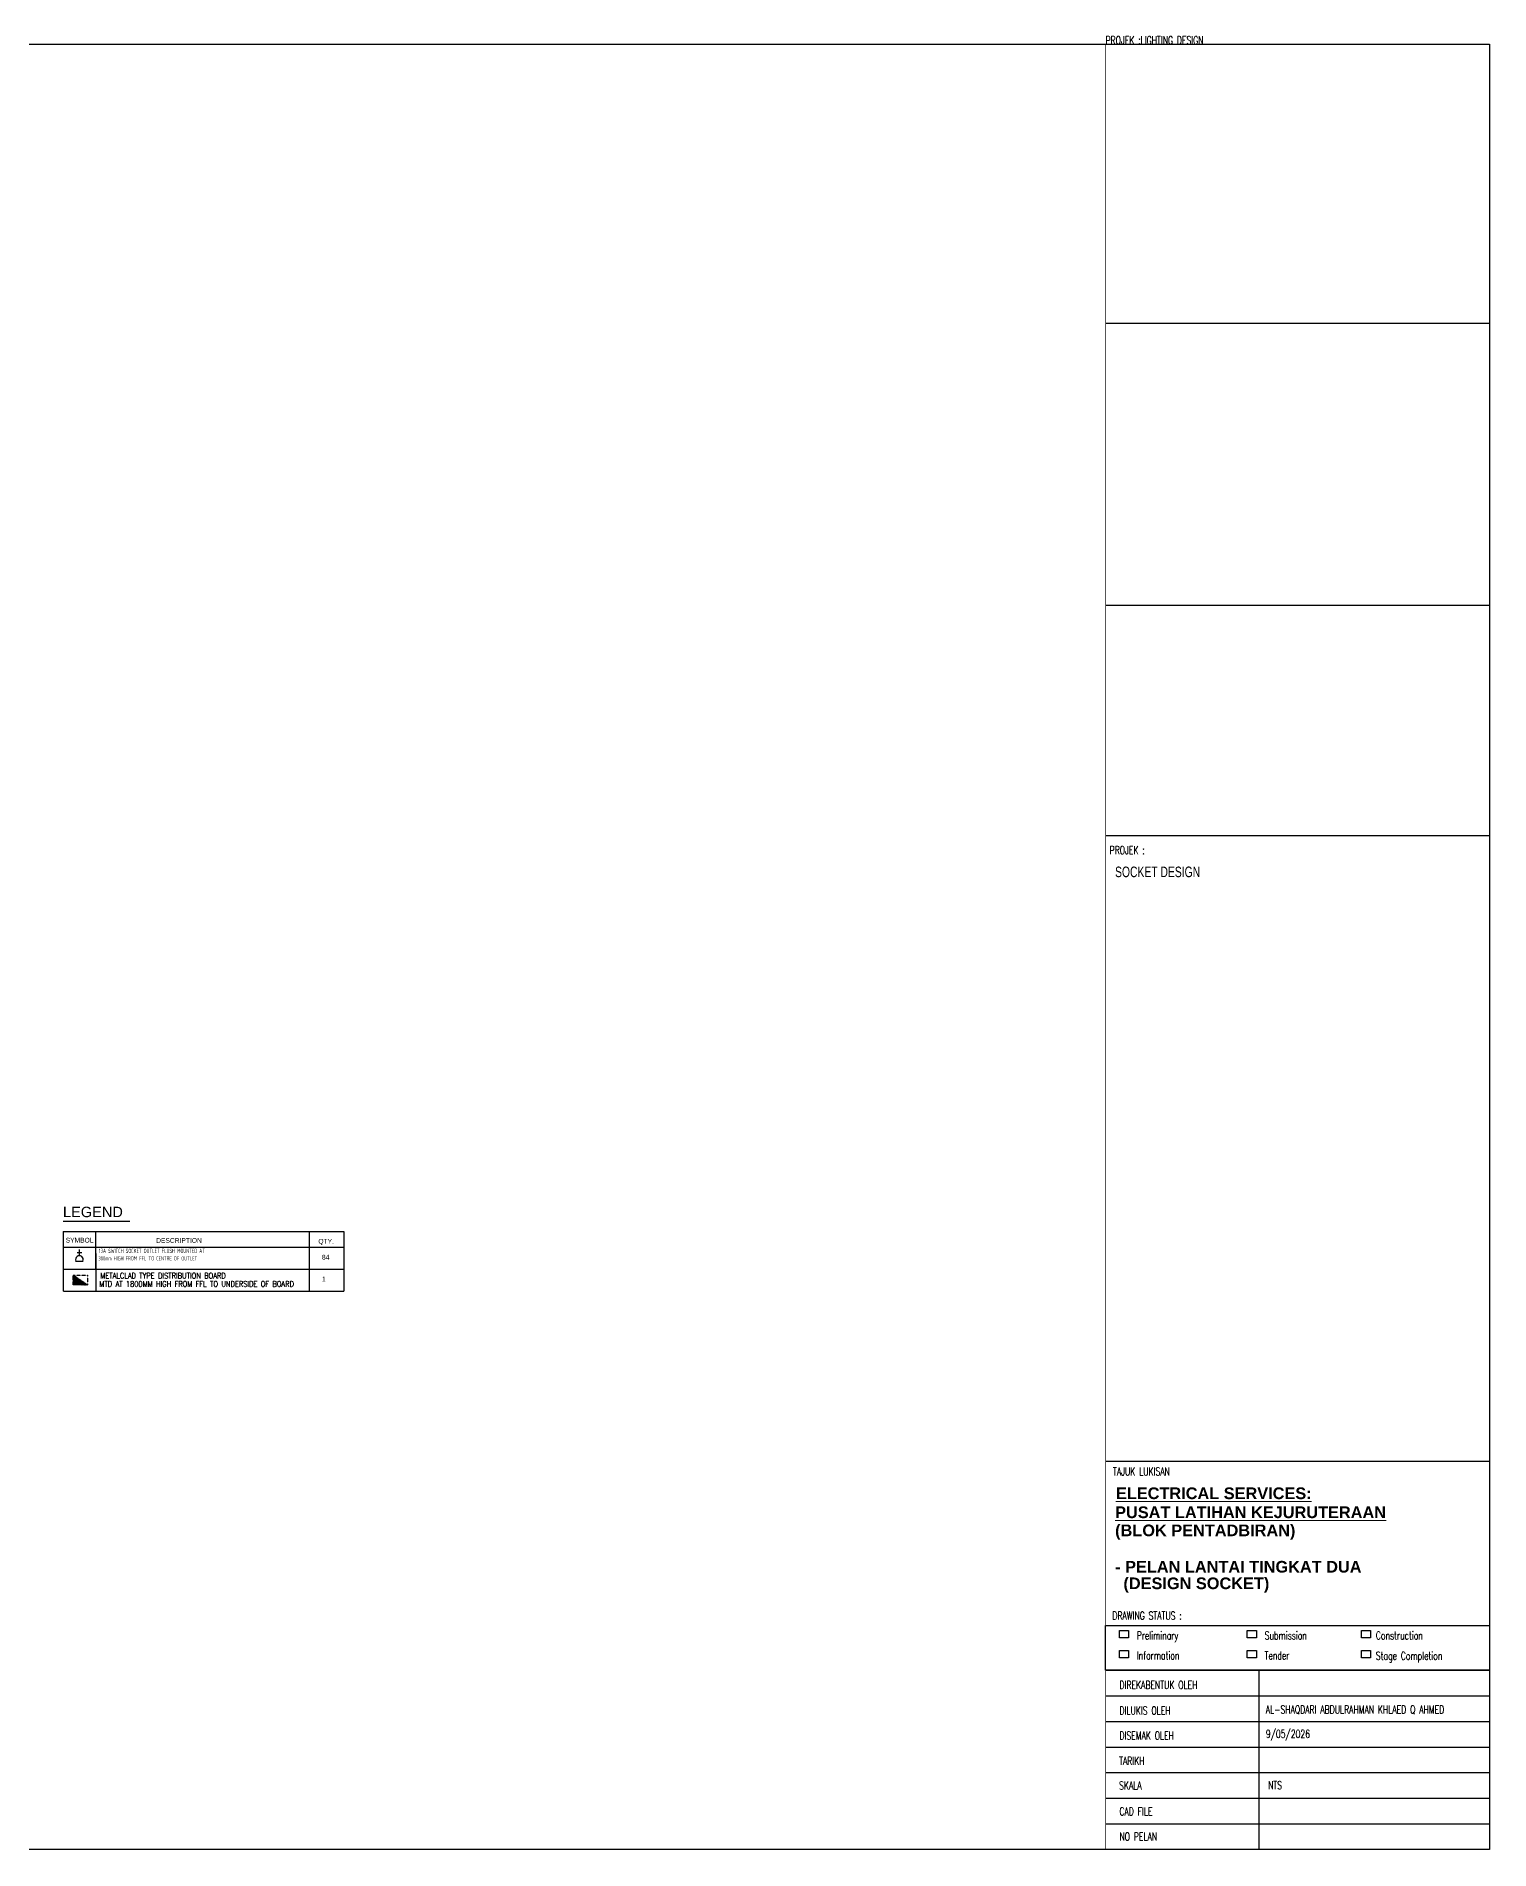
# Model space of a CAD drawing. Header units: inches. Extents: x 14 to 94880, y -4 to 65158.
# Drawn here: x 42664 to 94880, y -4 to 65158 of the extents above; entities that cross this region are included whole.
import ezdxf

# ---------------------------------------------------------------- set-up
doc = ezdxf.new("R2010")
doc.units = ezdxf.units.IN
doc.header["$MEASUREMENT"] = 0
doc.linetypes.add('DASHED2', pattern=[0.375, 0.25, -0.125])
doc.linetypes.add('HIDDEN', pattern=[0.375, 0.25, -0.125])
for name, color, linetype in [('BORDER', 6, 'Continuous'), ('dmension', 4, 'Continuous'), ('dxt_text', 4, 'Continuous'), ('ELECT', 6, 'Continuous'), ('elk_LAMPU', 6, 'Continuous'), ('elv', 7, 'Continuous'), ('LAMPU', 7, 'Continuous'), ('t.block', 4, 'Continuous')]:
    doc.layers.add(name, color=color, linetype=linetype)
doc.layers.add('TEXT', color=8, linetype='Continuous', lineweight=20)
doc.layers.get('elk_LAMPU').off()
doc.styles.add('ARIAL2', font='arial.ttf', dxfattribs={"height": 200})
doc.styles.add('DIM', font='dim', dxfattribs={"width": 0.75})
doc.styles.add('ROMANS', font='romans.shx', dxfattribs={"width": 0.5, "height": 400})
doc.styles.add('SANSSERIF', font='SAS_____.pfb', dxfattribs={"width": 0.7, "height": 700})
doc.styles.add('SANSSERIFBOLD', font='sasb____.pfb', dxfattribs={"height": 12})
doc.styles.add('TEXT25', font='SIMPLEX.shx', dxfattribs={"width": 0.7, "height": 62.5})

# ---------------------------------------------------------------- blocks, each defined once
blk = doc.blocks.new('SOCKET(in)')
at = {"layer": 'ELECT', "color": 6}
for p, q in [((86605024, -1198269), (86605296, -1198269)), ((86605076, -1197967), (86605244, -1197967)), ((86605160, -1198079), (86605160, -1197854))]:
    blk.add_line(p, q, dxfattribs=at)
blk.add_arc((86605160, -1198216), 136, 336.97635, 203.02365, dxfattribs=at)
blk = doc.blocks.new('db')
at = {"layer": 'ELECT', "linetype": 'HIDDEN'}
h = blk.add_hatch(dxfattribs=at)
h.set_pattern_fill('ANSI31', color=1)
h.set_pattern_definition([(45, (86598825.6438, -1236353.68272), (-0.08838834765, 0.08838834765), [])])
h.paths.add_polyline_path([(86613542, -1195392), (86613032, -1195044), (86613032, -1195392)])
at = {"layer": 'ELECT', "color": 7, "linetype": 'HIDDEN'}
blk.add_line((86613032, -1195044), (86613542, -1195392), dxfattribs=at)
blk.add_lwpolyline([(86613032, -1195044), (86613542, -1195044), (86613542, -1195392), (86613032, -1195392)], close=True, dxfattribs=at)

msp = doc.modelspace()

# ---------------------------------------------------------------- linework, layer by layer
at = {"layer": 'dmension', "ltscale": 100, "const_width": 23}
msp.add_lwpolyline([(81080, 64871), (81080, 8), (94869, 8), (94869, 64871), (81080, 64871)], dxfattribs=at)
at = {"layer": 'dxt_text'}
for points in [[(81577, 7606), (81577, 7877), (81906, 7877), (81906, 7606)], [(86171, 7877), (86501, 7877), (86501, 7606), (86171, 7606)], [(86171, 7606), (86171, 7877), (86501, 7877), (86501, 7606)], [(90273, 7606), (90273, 7877), (90602, 7877), (90602, 7606)], [(81577, 7158), (81906, 7158), (81906, 6887), (81577, 6887)], [(81577, 6887), (81577, 7158), (81906, 7158), (81906, 6887)], [(86171, 6887), (86171, 7158), (86501, 7158), (86501, 6887)], [(90273, 6887), (90273, 7158), (90602, 7158), (90602, 6887)]]:
    msp.add_lwpolyline(points, close=True, dxfattribs=at)
at = {"layer": 'LAMPU', "color": 1, "linetype": 'Continuous'}
for p, q in [((43628, 22213), (53719, 22213)), ((43628, 22213), (43628, 21651)), ((43628, 22213), (43628, 20861)), ((43629, 22581), (46028, 22581)), ((44796, 22213), (44796, 20861)), ((52470, 22213), (52470, 20861)), ((53709, 22213), (53709, 20861)), ((43613, 21651), (53719, 21651)), ((43628, 21416), (43628, 20064)), ((43640, 20861), (53719, 20861)), ((44796, 21202), (44796, 21202)), ((44799, 21416), (44799, 20064)), ((52470, 21416), (52470, 20064)), ((53709, 21416), (53709, 20064)), ((43640, 20064), (53719, 20064))]:
    msp.add_line(p, q, dxfattribs=at)
at = {"layer": 't.block', "color": 7, "linetype": 'Continuous'}
for p, q in [((94869, 64871), (94869, 8)), ((81080, 13960), (94869, 13960)), ((81080, 6445), (94869, 6445)), ((86587, 6445), (86587, 8)), ((81080, 5526), (94869, 5526)), ((81080, 4606), (94869, 4606)), ((81080, 3687), (94869, 3687)), ((81080, 2767), (94869, 2767)), ((81080, 1847), (94869, 1847)), ((81080, 928), (94869, 928))]:
    msp.add_line(p, q, dxfattribs=at)
at = {"layer": 't.block', "color": 7}
for p, q in [((94876, 54832), (81081, 54832)), ((94876, 44699), (81081, 44699)), ((94876, 36426), (81081, 36426))]:
    msp.add_line(p, q, dxfattribs=at)
at = {"layer": 't.block', "color": 7, "ltscale": 0.5}
msp.add_lwpolyline([(94869, 8), (14, 8), (14, 64871), (94869, 64871)], close=True, dxfattribs=at)
at = {"layer": 't.block', "color": 7, "linetype": 'Continuous'}
msp.add_lwpolyline([(81077, 8053), (94869, 8053), (94869, 6445), (81077, 6445)], close=True, dxfattribs=at)

# ---------------------------------------------------------------- block references
at = {"layer": 'elk_LAMPU', "color": 0, "linetype": 'DASHED2', "lineweight": 18}
msp.add_blockref('SOCKET(in)', (-86560947, 1219418), dxfattribs=at)
at = {"layer": 'elv', "color": 0, "linetype": 'DASHED2', "lineweight": 18}
msp.add_blockref('db', (-86569038, 1215687), dxfattribs=at)

# ---------------------------------------------------------------- texts
at = {"layer": 'BORDER', "color": 7, "lineweight": 100, "style": 'SANSSERIF', "width": 0.7}
msp.add_text('SOCKET DESIGN', height=380, dxfattribs=at).set_placement((81421, 34943))
at = {"layer": 'dxt_text', "style": 'TEXT25', "width": 0.7}
for s, height, p in [('PROJEK :LIGHTING DESIGN', 287.51, (81080, 64871)), ('PROJEK :LIGHTING DESIGN', 287.51, (81080, 64871)), ('PROJEK :LIGHTING DESIGN', 287.51, (81080, 64871)), ('PROJEK :', 287.5, (81227, 35770)), ('TAJUK LUKISAN', 287.51, (81347, 13446)), ('DIREKABENTUK OLEH', 287.51, (81578, 5773)), ('DILUKIS OLEH', 287.51, (81578, 4853)), ('AL-SHAQDARI ABDULRAHMAN KHLAED Q AHMED ', 287.51, (86837, 4890)), ('DISEMAK OLEH', 287.51, (81578, 3953)), ('9/05/2026', 287.5, (86837, 4013)), ('TARIKH ', 287.5, (81565, 3045)), ('SKALA ', 287.5, (81565, 2160)), ('NTS', 287.5, (86917, 2171)), ('CAD FILE ', 287.5, (81577, 1231)), ('NO PELAN', 287.5, (81577, 326))]:
    msp.add_text(s, height=height, dxfattribs=at).set_placement(p)
at = {"layer": 'dxt_text', "attachment_point": 1, "style": 'TEXT25'}
for s, insert, char_height in [('DRAWING STATUS :', (81323, 8552), 287.51), ('Preliminary', (82200, 7841), 287.51), ('Submission', (86795, 7841), 287.5), ('Construction', (90790, 7841), 287.51), ('Information', (82200, 7121), 287.51), ('Tender', (86795, 7121), 287.5), ('Stage Completion', (90790, 7109), 287.51)]:
    msp.add_mtext(s, dxfattribs=dict(at, insert=insert, char_height=char_height))
at = {"layer": 'ELECT', "color": 7, "style": 'ROMANS', "width": 0.75}
for s, p in [('MTD AT 1800MM HIGH FROM FFL TO UNDERSIDE OF BOARD', (44932, 20225)), ('METALCLAD TYPE DISTRIBUTION BOARD', (44963, 20522))]:
    msp.add_text(s, height=200, dxfattribs=at).set_placement(p)
at = {"layer": 'LAMPU', "style": 'ARIAL2'}
for s, height, p in [('LEGEND', 374.8, (43623, 22726)), ('SYMBOL', 171.8, (43721, 21813)), ('DESCRIPTION', 171.84, (46971, 21803)), ('QTY.', 171.8, (52798, 21772)), ('84', 171.8, (52927, 21201)), ('1', 172, (52927, 20419))]:
    msp.add_text(s, height=height, dxfattribs=at).set_placement(p)
at = {"layer": 'LAMPU', "color": 7, "linetype": 'Continuous', "style": 'DIM', "width": 0.75}
for s, p in [('13A SWITCH SOCKET OUTLET FLUSH MOUNTED AT', (44915, 21441)), ('300mm HIGH FROM FFL TO CENTRE OF OUTLET', (44894, 21169))]:
    msp.add_text(s, height=151.22, dxfattribs=at).set_placement(p)
at = {"layer": 'TEXT', "linetype": 'ByBlock', "style": 'SANSSERIFBOLD'}
for s, p in [('%%UELECTRICAL SERVICES:', (81452, 12595)), ('%%UPUSAT LATIHAN KEJURUTERAAN', (81423, 11913)), ('(BLOK PENTADBIRAN)', (81423, 11261)), ('- PELAN LANTAI TINGKAT DUA', (81423, 9955)), ('(DESIGN SOCKET)', (81721, 9360))]:
    msp.add_text(s, height=419.4, dxfattribs=at).set_placement(p)

doc.saveas('drawing.dxf')
